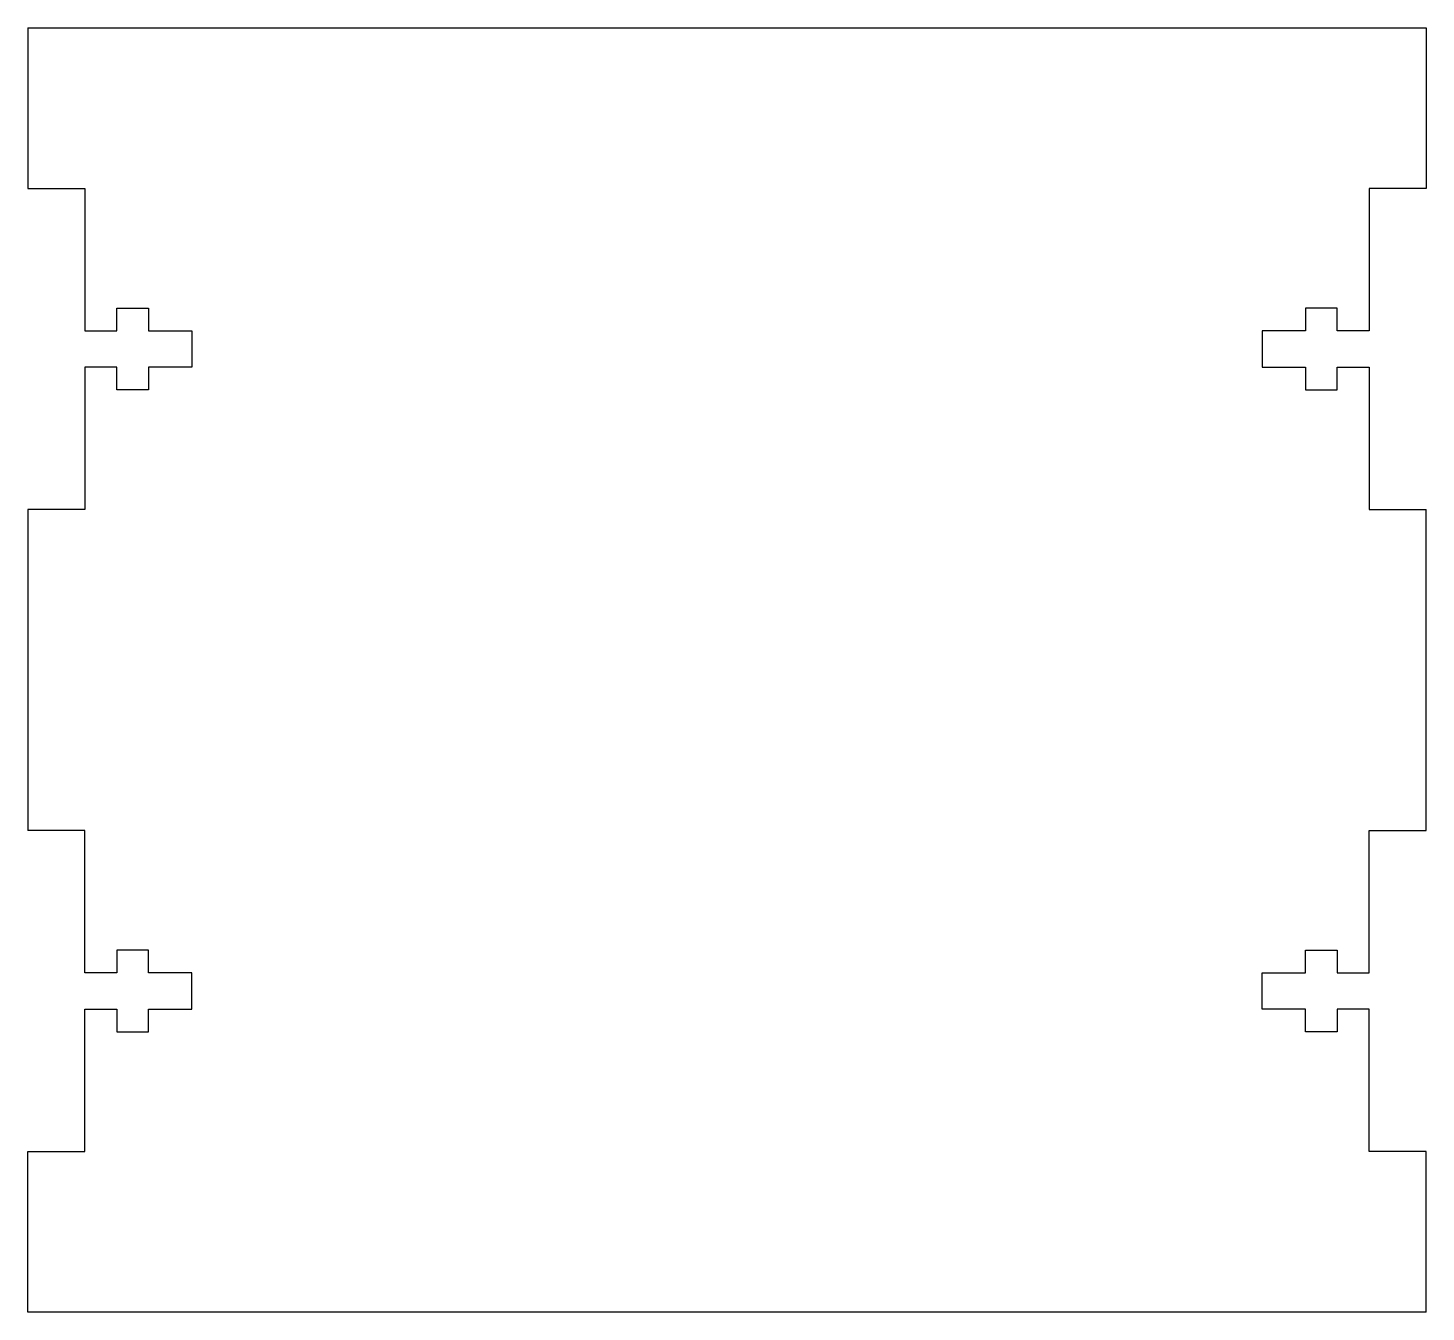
# Model space of a CAD drawing. Extents: x -2.18 to 2.18, y -2 to 2.
import ezdxf

# ---------------------------------------------------------------- set-up
doc = ezdxf.new("R2010")
doc.units = 0
doc.header["$MEASUREMENT"] = 0
doc.layers.add('VISIBLE', color=7, linetype='CONTINUOUS')

msp = doc.modelspace()

# ---------------------------------------------------------------- linework, layer by layer
at = {"layer": 'VISIBLE'}
for p, q in [((-2.177, 2, 0.177), (2.177, 2, 0.177)), ((-2.177, 2, 0.177), (-2.177, 1.5, 0.177)), ((2.177, 2, 0.177), (2.177, 1.5, 0.177)), ((-2.177, 1.5, 0.177), (-2, 1.5, 0.177)), ((-2, 1.5, 0.177), (-2, 1.057, 0.177)), ((2, 1.5, 0.177), (2, 1.057, 0.177)), ((2.177, 1.5, 0.177), (2, 1.5, 0.177)), ((-1.9, 1.057, 0.177), (-1.9, 1.1275, 0.177)), ((-1.9, 1.1275, 0.177), (-1.80125, 1.1275, 0.177)), ((-1.80125, 1.1275, 0.177), (-1.80125, 1.057, 0.177)), ((1.80125, 1.1275, 0.177), (1.80125, 1.057, 0.177)), ((1.9, 1.1275, 0.177), (1.80125, 1.1275, 0.177)), ((1.9, 1.057, 0.177), (1.9, 1.1275, 0.177)), ((-2, 1.057, 0.177), (-1.9, 1.057, 0.177)), ((-1.80125, 1.057, 0.177), (-1.667, 1.057, 0.177)), ((-1.667, 1.057, 0.177), (-1.667, 0.943, 0.177)), ((1.667, 1.057, 0.177), (1.667, 0.943, 0.177)), ((1.80125, 1.057, 0.177), (1.667, 1.057, 0.177)), ((2, 1.057, 0.177), (1.9, 1.057, 0.177)), ((-1.9, 0.943, 0.177), (-2, 0.943, 0.177)), ((-2, 0.943, 0.177), (-2, 0.5, 0.177)), ((-1.9, 0.8725, 0.177), (-1.9, 0.943, 0.177)), ((-1.667, 0.943, 0.177), (-1.80125, 0.943, 0.177)), ((-1.80125, 0.943, 0.177), (-1.80125, 0.8725, 0.177)), ((1.667, 0.943, 0.177), (1.80125, 0.943, 0.177)), ((1.80125, 0.943, 0.177), (1.80125, 0.8725, 0.177)), ((1.9, 0.943, 0.177), (2, 0.943, 0.177)), ((1.9, 0.8725, 0.177), (1.9, 0.943, 0.177)), ((2, 0.943, 0.177), (2, 0.5, 0.177)), ((-1.80125, 0.8725, 0.177), (-1.9, 0.8725, 0.177)), ((1.80125, 0.8725, 0.177), (1.9, 0.8725, 0.177)), ((-2, 0.5, 0.177), (-2.177, 0.5, 0.177)), ((-2.177, 0.5, 0.177), (-2.177, -0.5, 0.177)), ((2, 0.5, 0.177), (2.177, 0.5, 0.177)), ((2.177, -0.5, 0.177), (2.177, 0.5, 0.177)), ((-2, -0.5, 0.177), (-2.177, -0.5, 0.177)), ((-2, -0.943, 0.177), (-2, -0.5, 0.177)), ((2, -0.943, 0.177), (2, -0.5, 0.177)), ((2, -0.5, 0.177), (2.177, -0.5, 0.177)), ((-1.9, -0.8725, 0.177), (-1.9, -0.943, 0.177)), ((-1.80125, -0.8725, 0.177), (-1.9, -0.8725, 0.177)), ((-1.80125, -0.943, 0.177), (-1.80125, -0.8725, 0.177)), ((1.80125, -0.943, 0.177), (1.80125, -0.8725, 0.177)), ((1.80125, -0.8725, 0.177), (1.9, -0.8725, 0.177)), ((1.9, -0.8725, 0.177), (1.9, -0.943, 0.177)), ((-1.9, -0.943, 0.177), (-2, -0.943, 0.177)), ((-1.667, -0.943, 0.177), (-1.80125, -0.943, 0.177)), ((-1.667, -1.057, 0.177), (-1.667, -0.943, 0.177)), ((1.667, -1.057, 0.177), (1.667, -0.943, 0.177)), ((1.667, -0.943, 0.177), (1.80125, -0.943, 0.177)), ((1.9, -0.943, 0.177), (2, -0.943, 0.177)), ((-2, -1.057, 0.177), (-1.9, -1.057, 0.177)), ((-2, -1.5, 0.177), (-2, -1.057, 0.177)), ((-1.9, -1.057, 0.177), (-1.9, -1.1275, 0.177)), ((-1.80125, -1.057, 0.177), (-1.667, -1.057, 0.177)), ((-1.80125, -1.1275, 0.177), (-1.80125, -1.057, 0.177)), ((1.80125, -1.057, 0.177), (1.667, -1.057, 0.177)), ((1.80125, -1.1275, 0.177), (1.80125, -1.057, 0.177)), ((2, -1.057, 0.177), (1.9, -1.057, 0.177)), ((1.9, -1.057, 0.177), (1.9, -1.1275, 0.177)), ((2, -1.5, 0.177), (2, -1.057, 0.177)), ((-1.9, -1.1275, 0.177), (-1.80125, -1.1275, 0.177)), ((1.9, -1.1275, 0.177), (1.80125, -1.1275, 0.177)), ((-2.177, -1.5, 0.177), (-2, -1.5, 0.177)), ((-2.177, -2, 0.177), (-2.177, -1.5, 0.177)), ((2.177, -1.5, 0.177), (2, -1.5, 0.177)), ((2.177, -2, 0.177), (2.177, -1.5, 0.177)), ((2.177, -2, 0.177), (-2.177, -2, 0.177))]:
    msp.add_line(p, q, dxfattribs=at)

doc.saveas('drawing.dxf')
